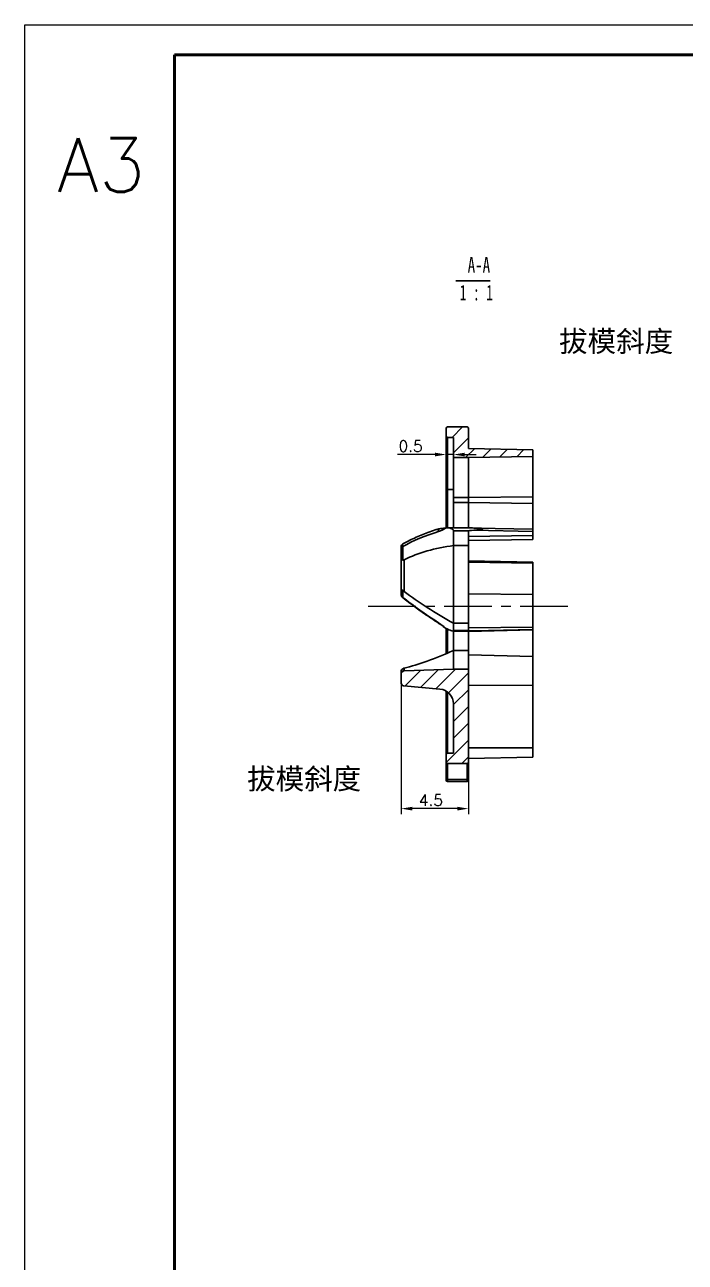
# Model space of a CAD drawing. Header units: millimetres. Extents: x 2517 to 4431, y 863 to 2540.
# Drawn here: x 3446.1 to 3490.3, y 1243.3 to 1326 of the extents above; entities that cross this region are included whole.
import ezdxf

# ---------------------------------------------------------------- set-up
doc = ezdxf.new("R2010")
doc.units = ezdxf.units.MM
doc.linetypes.add('CENTER', pattern=[50.8, 31.75, -6.35, 6.35, -6.35])
doc.layers.add('10', color=7, linetype='Continuous')
for name, color, linetype, lineweight in [('中心线', 1, 'CENTER', 9), ('填充', 3, 'Continuous', 9), ('实线', 7, 'Continuous', 25), ('尺寸标注', 2, 'Continuous', 9), ('引导线', 6, 'Continuous', 9), ('文本', 3, 'Continuous', 15), ('粗实线', 9, 'Continuous', 50)]:
    doc.layers.add(name, color=color, linetype=linetype, lineweight=lineweight)
doc.styles.add('SLDTEXTSTYLE4', font='TXT', dxfattribs={"width": 0.7})
doc.styles.add('SLDTEXTSTYLE5', font='TXT', dxfattribs={"width": 0.62})
doc.styles.add('st', font='txt.shx')
doc.styles.get("Standard").update_dxf_attribs({"font": 'simfang.ttf'})
doc.dimstyles.new('st0.3', dxfattribs={"dimscale": 0.3, "dimtxt": 2.5, "dimasz": 2.5, "dimexe": 1.25, "dimexo": 0, "dimtad": 1, "dimtoh": 1, "dimdec": 3, "dimdsep": 46, "dimtxsty": 'st', "dimcen": 0, "dimclrd": 256, "dimclre": 256, "dimclrt": 256, "dimadec": 4, "dimazin": 2, "dimtfac": 1, "dimtdec": 3, "dimtmove": 0, "dimatfit": 1, "dimfxl": 0, "dimlwd": -1, "dimlwe": -1, "dimarcsym": 0})
pattern_1 = [(45, (144.0452, 166.8676), (-0.561266, 0.561266), [])]

# ---------------------------------------------------------------- blocks, each defined once
blk = doc.blocks.new('SW_NOTE_0')
at = {"layer": '10', "color": 0}
blk.add_line((-1.23, -0.86), (6.45, -0.86), dxfattribs=at)
at = {"layer": '10', "color": 0, "char_height": 3.5, "attachment_point": 2}
for s, insert, style in [('A-A', (3.94, 4.51), 'SLDTEXTSTYLE4'), ('1 : 1', (3.37, -1.7), 'SLDTEXTSTYLE5')]:
    blk.add_mtext(s, dxfattribs=dict(at, insert=insert, style=style))
blk = doc.blocks.new('*D222')
at = {"layer": 'Defpoints', "color": 0, "ltscale": 0.1, "transparency": 16777216}
for p in [(3474.272, 1298.457), (3474.772, 1298.457), (3474.272, 1297.313)]:
    blk.add_point(p, dxfattribs=at)
at = {"layer": '尺寸标注', "ltscale": 0.1, "transparency": 16777216}
for p, q in [((3474.272, 1298.457), (3474.272, 1296.938)), ((3474.772, 1298.457), (3474.772, 1296.938)), ((3473.522, 1297.313), (3471.022, 1297.313)), ((3474.772, 1297.313), (3474.272, 1297.313)), ((3475.522, 1297.313), (3476.272, 1297.313))]:
    blk.add_line(p, q, dxfattribs=at)
for points in [[(3473.522, 1297.438), (3473.522, 1297.188), (3474.272, 1297.313)], [(3475.522, 1297.438), (3475.522, 1297.188), (3474.772, 1297.313)]]:
    blk.add_solid(points, dxfattribs=at)
at = {"layer": '尺寸标注', "ltscale": 0.1, "transparency": 16777216, "insert": (3471.897, 1297.875), "char_height": 0.75, "attachment_point": 5, "style": 'st'}
blk.add_mtext('0.5', dxfattribs=at)
blk = doc.blocks.new('*D223')
at = {"layer": 'Defpoints', "color": 0, "ltscale": 0.1, "transparency": 16777216}
for p in [(3471.272, 1282.04), (3475.772, 1275.551), (3471.272, 1273.641)]:
    blk.add_point(p, dxfattribs=at)
at = {"layer": '尺寸标注', "ltscale": 0.1, "transparency": 16777216}
for p, q in [((3471.272, 1282.04), (3471.272, 1273.266)), ((3475.772, 1275.551), (3475.772, 1273.266)), ((3475.022, 1273.641), (3472.022, 1273.641))]:
    blk.add_line(p, q, dxfattribs=at)
for points in [[(3472.022, 1273.766), (3472.022, 1273.516), (3471.272, 1273.641)], [(3475.022, 1273.766), (3475.022, 1273.516), (3475.772, 1273.641)]]:
    blk.add_solid(points, dxfattribs=at)
at = {"layer": '尺寸标注', "ltscale": 0.1, "transparency": 16777216, "insert": (3473.254, 1274.204), "char_height": 0.75, "attachment_point": 5, "style": 'st'}
blk.add_mtext('4.5', dxfattribs=at)

msp = doc.modelspace()

# ---------------------------------------------------------------- hatches: boundary and pattern name
at = {"layer": '填充'}
h = msp.add_hatch(dxfattribs=at)
h.set_pattern_fill('ANSI31', color=256, scale=0.25, style=0)
h.set_pattern_definition(pattern_1)
edge = h.paths.add_edge_path(flags=0)
edge.add_line((3474.7717, 1298.4567), (3474.7717, 1297.1067))
edge.add_line((3474.7717, 1297.1067), (3475.7717, 1297.1067))
edge.add_line((3475.7717, 1297.1067), (3480.0717, 1297.1818))
edge.add_line((3480.0717, 1297.1818), (3480.0717, 1297.6317))
edge.add_line((3480.0717, 1297.6317), (3475.7717, 1297.7067))
edge.add_line((3475.7717, 1297.7067), (3475.7717, 1299.0567))
edge.add_arc((3475.6717, 1299.0567), 0.1, 0, 90)
edge.add_line((3475.6717, 1299.1567), (3474.3717, 1299.1567))
edge.add_arc((3474.3717, 1299.0567), 0.1, 90, 180)
edge.add_line((3474.2717, 1299.0567), (3474.2717, 1298.5567))
edge.add_arc((3474.3717, 1298.5567), 0.1, 180, 270)
edge.add_line((3474.3717, 1298.4567), (3474.7717, 1298.4567))
h = msp.add_hatch(dxfattribs=at)
h.set_pattern_fill('ANSI31', color=256, scale=0.25, style=0)
h.set_pattern_definition(pattern_1)
edge = h.paths.add_edge_path(flags=0)
edge.add_line((3471.4546, 1281.8411), (3473.8571, 1281.6351))
edge.add_arc((3473.7717, 1280.6388), 1, 0, 85.100908, ccw=False)
edge.add_line((3474.7717, 1280.6388), (3474.7717, 1277.3567))
edge.add_line((3474.7717, 1277.3567), (3474.3717, 1277.3567))
edge.add_arc((3474.3717, 1277.2567), 0.1, 90, 180)
edge.add_line((3474.2717, 1277.2567), (3474.2717, 1276.7567))
edge.add_arc((3474.3717, 1276.7567), 0.1, 180, 270)
edge.add_line((3474.3717, 1276.6567), (3475.6717, 1276.6567))
edge.add_arc((3475.6717, 1276.7567), 0.1, 270, 360)
edge.add_line((3475.7717, 1276.7567), (3475.7717, 1282.9567))
edge.add_line((3475.7717, 1282.9567), (3474.7717, 1282.9567))
edge.add_line((3474.7717, 1282.9567), (3471.466, 1282.8623))
edge.add_arc((3471.4717, 1282.6624), 0.2, 91.636577, 180)
edge.add_line((3471.2717, 1282.6624), (3471.2717, 1282.0403))
edge.add_arc((3471.4717, 1282.0403), 0.2, 180, 265.100908)

# ---------------------------------------------------------------- linework, layer by layer
at = {"color": 7, "linetype": 'Continuous', "lineweight": 25}
for p, q in [((3474.2717, 1298.5567), (3474.2717, 1299.0567)), ((3475.6717, 1299.1567), (3474.3717, 1299.1567)), ((3475.7717, 1297.7067), (3475.7717, 1299.0567)), ((3474.2717, 1295.0092), (3474.2717, 1298.5567)), ((3474.7717, 1298.4567), (3474.3717, 1298.4567)), ((3474.3717, 1298.4567), (3474.3717, 1294.9828)), ((3474.7717, 1298.4567), (3474.7717, 1297.1067)), ((3480.0717, 1297.6317), (3475.7717, 1297.7067)), ((3475.7717, 1297.1067), (3480.0717, 1297.1818)), ((3480.0717, 1297.1818), (3480.0717, 1297.6317)), ((3480.0717, 1297.1818), (3480.0717, 1294.4881)), ((3474.7717, 1297.1067), (3475.7717, 1297.1067)), ((3474.7717, 1294.4332), (3474.7717, 1297.1067)), ((3475.7717, 1297.1067), (3475.7717, 1294.4332)), ((3474.2717, 1292.3963), (3474.2717, 1295.0092)), ((3474.3717, 1294.9828), (3474.7717, 1294.9828)), ((3474.7717, 1294.4332), (3475.7717, 1294.4332)), ((3474.7717, 1294.1138), (3474.7717, 1294.4332)), ((3474.7717, 1294.1138), (3475.7717, 1294.1138)), ((3474.7717, 1292.4292), (3474.7717, 1294.1138)), ((3480.0717, 1294.4881), (3475.7717, 1294.4332)), ((3475.7717, 1294.4332), (3475.7717, 1294.1138)), ((3480.0717, 1294.0488), (3475.7717, 1294.1138)), ((3480.0717, 1294.4881), (3480.0717, 1294.0488)), ((3480.0717, 1294.0488), (3480.0717, 1292.3267)), ((3474.233, 1292.394), (3474.3891, 1292.4034)), ((3475.8344, 1292.4045), (3474.4253, 1292.4045)), ((3474.7694, 1292.4045), (3474.7717, 1292.4292)), ((3474.7717, 1292.2045), (3475.7717, 1292.2045)), ((3474.7717, 1291.2234), (3474.7717, 1292.2045)), ((3475.7717, 1292.2045), (3475.7717, 1291.8234)), ((3480.0717, 1292.1767), (3476.1185, 1292.2534)), ((3480.0717, 1292.3267), (3476.2712, 1292.4004)), ((3480.0717, 1292.3267), (3480.0717, 1292.1767)), ((3480.0717, 1292.1767), (3480.0717, 1291.8909)), ((3480.0717, 1291.8909), (3475.7717, 1291.8234)), ((3475.7717, 1291.8234), (3475.7717, 1291.2234)), ((3480.0717, 1291.6398), (3475.7717, 1291.5626)), ((3480.0717, 1291.8909), (3480.0717, 1291.6398)), ((3471.3717, 1291.16), (3471.2717, 1291.16)), ((3471.2717, 1290.3265), (3471.2717, 1291.16)), ((3471.3717, 1291.16), (3471.3717, 1290.2542)), ((3475.7717, 1291.2234), (3474.7717, 1291.2234)), ((3474.7717, 1286.0327), (3474.7717, 1291.2234)), ((3475.7717, 1286.0327), (3475.7717, 1291.2234)), ((3471.2717, 1288.3312), (3471.2717, 1290.3265)), ((3471.466, 1290.2695), (3471.466, 1288.1625)), ((3480.0717, 1290.1293), (3475.7717, 1290.2043)), ((3480.0717, 1290.0455), (3475.7717, 1290.1105)), ((3480.0717, 1290.1293), (3480.0717, 1290.0455)), ((3480.0717, 1290.0455), (3480.0717, 1287.9591)), ((3471.2717, 1287.9144), (3471.2717, 1288.3312)), ((3471.3717, 1288.2173), (3471.3717, 1287.7644)), ((3480.0717, 1287.9591), (3475.7717, 1288.0119)), ((3480.0717, 1287.9591), (3480.0717, 1285.7639)), ((3474.233, 1285.7168), (3474.3891, 1285.634)), ((3474.2717, 1283.9994), (3474.2717, 1285.6963)), ((3474.7717, 1286.0327), (3475.7717, 1286.0327)), ((3474.7717, 1285.5421), (3474.7717, 1286.0327)), ((3475.7717, 1286.0327), (3475.7717, 1285.7327)), ((3480.0717, 1285.7639), (3475.7717, 1285.7327)), ((3475.7717, 1285.7327), (3475.7717, 1285.5421)), ((3476.1185, 1285.523), (3480.0717, 1285.6211)), ((3476.636, 1285.5157), (3480.0717, 1285.601)), ((3480.0717, 1285.7639), (3480.0717, 1285.6211)), ((3480.0717, 1285.6211), (3480.0717, 1285.601)), ((3480.0717, 1285.601), (3480.0717, 1283.8153)), ((3474.7253, 1285.5154), (3476.5769, 1285.5154)), ((3474.7717, 1285.5421), (3475.7717, 1285.5421)), ((3474.7717, 1284.2141), (3474.7717, 1285.5154)), ((3475.7717, 1285.5154), (3475.7717, 1284.2141)), ((3474.7717, 1282.9567), (3474.7717, 1284.2141)), ((3475.7717, 1284.2141), (3474.7717, 1284.2141)), ((3475.7717, 1282.9567), (3475.7717, 1284.2141)), ((3480.0717, 1283.8153), (3475.7717, 1283.9141)), ((3480.0717, 1283.8153), (3480.0717, 1281.8713)), ((3471.2717, 1282.6624), (3471.2717, 1282.8125)), ((3471.2717, 1282.6624), (3471.2717, 1282.0403)), ((3471.466, 1283.0382), (3471.466, 1282.8623)), ((3474.7717, 1282.9567), (3471.466, 1282.8623)), ((3475.7717, 1282.9567), (3474.7717, 1282.9567)), ((3475.7717, 1276.7567), (3475.7717, 1282.9567)), ((3471.4546, 1281.8411), (3473.8571, 1281.6351)), ((3474.2717, 1277.2567), (3474.2717, 1281.5048)), ((3480.0717, 1281.8713), (3475.7717, 1281.8957)), ((3480.0717, 1281.8713), (3480.0717, 1277.6984)), ((3474.7717, 1280.6388), (3474.7717, 1277.3567)), ((3474.3717, 1277.3567), (3474.7717, 1277.3567)), ((3480.0717, 1277.6984), (3475.7717, 1277.6984)), ((3480.0717, 1277.6984), (3480.0717, 1277.0735)), ((3474.2717, 1276.7567), (3474.2717, 1277.2567)), ((3474.2717, 1275.6575), (3474.2717, 1276.7567)), ((3474.3717, 1276.6567), (3475.6717, 1276.6567)), ((3474.3717, 1276.6567), (3474.3717, 1275.593)), ((3475.6717, 1275.593), (3475.6717, 1276.6567)), ((3475.7717, 1276.9984), (3480.0717, 1277.0735)), ((3475.7717, 1276.7567), (3475.7717, 1275.6575)), ((3474.2717, 1275.5512), (3474.2717, 1275.6575)), ((3475.7717, 1275.6575), (3475.7717, 1275.5512)), ((3474.3717, 1275.593), (3475.6717, 1275.593)), ((3474.3717, 1275.4512), (3475.6717, 1275.4512))]:
    msp.add_line(p, q, dxfattribs=at)
at = {"color": 8, "linetype": 'Continuous', "lineweight": 25}
for p, q in [((3474.3717, 1294.9828), (3474.3717, 1292.4024)), ((3475.7717, 1294.1138), (3475.7717, 1292.4045)), ((3474.3717, 1285.6432), (3474.3717, 1284.0415)), ((3474.3717, 1281.4388), (3474.3717, 1277.3567)), ((3474.3717, 1275.593), (3474.3717, 1275.4512)), ((3475.6717, 1275.4512), (3475.6717, 1275.593))]:
    msp.add_line(p, q, dxfattribs=at)
at = {"color": 8, "linetype": 'Continuous', "lineweight": 25, "flags": 128}
for points in [[(3471.3727, 1291.3338), (3471.3715, 1291.3331), (3471.3552, 1291.315), (3471.3468, 1291.2865), (3471.3468, 1291.2494), (3471.3553, 1291.2063), (3471.3717, 1291.16)], [(3471.3717, 1287.7644), (3471.3553, 1287.7563), (3471.3482, 1287.7571)]]:
    msp.add_lwpolyline(points, dxfattribs=at)
at = {"color": 7, "linetype": 'Continuous', "lineweight": 25, "flags": 128}
for points in [[(3474.3717, 1275.593), (3474.3522, 1275.5942), (3474.3334, 1275.5979), (3474.3161, 1275.6039), (3474.301, 1275.6119), (3474.2885, 1275.6217), (3474.2793, 1275.6328), (3474.2736, 1275.645), (3474.2717, 1275.6575)], [(3475.7717, 1275.6575), (3475.7697, 1275.645), (3475.7641, 1275.6328), (3475.7548, 1275.6217), (3475.7424, 1275.6119), (3475.7272, 1275.6039), (3475.7099, 1275.5979), (3475.6912, 1275.5942), (3475.6717, 1275.593)]]:
    msp.add_lwpolyline(points, dxfattribs=at)
at = {"color": 7, "linetype": 'Continuous', "lineweight": 25}
for centre, radius, start, end in [((3474.3717, 1299.0567), 0.1, 90, 180), ((3475.6717, 1299.0567), 0.1, 0, 90), ((3474.3717, 1298.5567), 0.1, 180, 270), ((3473.95, 1292.2329), 0.1882, 141.231309, 200.8973), ((3471.4717, 1291.16), 0.2, 119.642753, 180), ((3471.4717, 1287.9144), 0.2, 180, 231.884637), ((3471.4423, 1287.9199), 0.1708, 181.828011, 245.552124), ((3471.4717, 1282.6624), 0.2, 91.636577, 180), ((3471.4717, 1282.0403), 0.2, 180, 265.100908), ((3473.7717, 1280.6388), 1, 0, 85.100908), ((3474.3717, 1277.2567), 0.1, 90, 180), ((3474.3717, 1276.7567), 0.1, 180, 270), ((3475.6717, 1276.7567), 0.1, 270, 0), ((3474.3717, 1275.5512), 0.1, 180, 270), ((3475.6717, 1275.5512), 0.1, 270, 0)]:
    msp.add_arc(centre, radius, start, end, dxfattribs=at)
at = {"color": 8, "linetype": 'Continuous', "lineweight": 25}
msp.add_arc((3473.8263, 1286.023), 0.0641, 144.441784, 162.251174, dxfattribs=at)
at = {"color": 7, "linetype": 'Continuous', "lineweight": 25}
for centre, major_axis, ratio, start_param, end_param in [((3474.4253, 1292.2045), (0.3464, 0), 0.5773503, 0, 1.6755161), ((3487.2297, 1292.2045), (11.458, 0), 0.0174551, 2.8949334, 3.1415927), ((3487.2297, 1292.2045), (11.458, -0.1989), 0.001824, 2.8949651, 3.0369046), ((3478.36, 1287.1567), (9.8994, 0), 0.5709522, 2.0524508, 2.3545404), ((3476.2339, 1287.1567), (7.2023, 0), 0.5766429, 1.7752422, 2.2942907), ((3476.2339, 1287.3349), (7.1495, -3.8256), 0.2274642, 4.1100133, 4.6290618), ((3478.36, 1286.2719), (9.8284, -5.252), 0.225284, 4.0484526, 4.3505422), ((3474.4253, 1285.7154), (0.3439, -0.184), 0.2277351, 4.7289512, 6.4044672), ((3487.2297, 1285.7154), (11.458, 0.1732), 0.0087255, 3.1414607, 3.38812), ((3476.2339, 1286.9785), (7.1495, 3.8256), 0.2274642, 3.8677759, 4.3868244)]:
    msp.add_ellipse(centre, major_axis=major_axis, ratio=ratio, start_param=start_param, end_param=end_param, dxfattribs=at)
for points, knots in [([(3474.3717, 1294.9828), (3474.3616, 1294.9828), (3474.3514, 1294.9832), (3474.3419, 1294.984), (3474.3325, 1294.9848), (3474.3235, 1294.986), (3474.3156, 1294.9874), (3474.3073, 1294.9889), (3474.2999, 1294.9907), (3474.2939, 1294.9927), (3474.287, 1294.995), (3474.2817, 1294.9975), (3474.278, 1295.0001), (3474.274, 1295.0029), (3474.2719, 1295.0058), (3474.2717, 1295.0087), (3474.2717, 1295.0089), (3474.2717, 1295.009), (3474.2717, 1295.0092)], [0, 0, 0, 0, 0.00003020971, 0.00003020971, 0.00003020971, 0.00006030845, 0.00006030845, 0.00006030845, 0.00009198651, 0.00009198651, 0.00009198651, 0.00012784195, 0.00012784195, 0.00012784195, 0.00016695095, 0.00016695095, 0.00016695095, 0.00016908579, 0.00016908579, 0.00016908579, 0.00016908579]), ([(3473.7784, 1292.3455), (3473.702, 1292.3221), (3473.4612, 1292.2486), (3473.0651, 1292.1122), (3472.5984, 1291.9318), (3472.1558, 1291.7386), (3471.7484, 1291.5414), (3471.4923, 1291.3999), (3471.3728, 1291.3338)], [0, 0, 0, 0, 0.0924372, 0.2915015, 0.4835154, 0.668094, 0.8450001, 1, 1, 1, 1]), ([(3473.7783, 1292.3456), (3473.7788, 1292.3458), (3473.7832, 1292.3477), (3473.7938, 1292.3493), (3473.8032, 1292.3508)], [0, 0, 0, 0, 0.10529, 1, 1, 1, 1]), ([(3473.8032, 1292.3508), (3473.8585, 1292.3596), (3473.9253, 1292.3674), (3474.0681, 1292.3819), (3474.1459, 1292.3887), (3474.233, 1292.394)], [0, 0, 0, 0, 0.5, 0.5, 1, 1, 1, 1]), ([(3476.1185, 1292.2534), (3476.223, 1292.2606), (3476.3275, 1292.2693), (3476.4834, 1292.2881), (3476.5352, 1292.2953), (3476.612, 1292.3097), (3476.6376, 1292.3151), (3476.6747, 1292.3257), (3476.687, 1292.3296), (3476.7096, 1292.3397), (3476.7229, 1292.3475), (3476.7162, 1292.3643), (3476.7029, 1292.3681), (3476.6797, 1292.3746), (3476.6674, 1292.377), (3476.6306, 1292.3829), (3476.6055, 1292.3855), (3476.5295, 1292.3919), (3476.4783, 1292.3943), (3476.3246, 1292.4), (3476.2216, 1292.4015), (3476.1185, 1292.4025)], [0, 0, 0, 0, 0.25, 0.25, 0.375, 0.375, 0.4375, 0.4375, 0.46875, 0.46875, 0.5, 0.5, 0.53125, 0.53125, 0.5625, 0.5625, 0.625, 0.625, 0.75, 0.75, 1, 1, 1, 1]), ([(3471.466, 1288.1625), (3471.45, 1288.1746), (3471.433, 1288.1861), (3471.4156, 1288.1961), (3471.4011, 1288.2045), (3471.386, 1288.2119), (3471.3717, 1288.2173)], [0, 0, 0, 0, 0.00006050247, 0.00006050247, 0.00006050247, 0.00011136818, 0.00011136818, 0.00011136818, 0.00011136818]), ([(3471.3482, 1287.7571), (3471.4152, 1287.7048), (3471.6127, 1287.5509), (3471.9514, 1287.2957), (3472.3717, 1286.9895), (3472.8151, 1286.6776), (3473.2813, 1286.3596), (3473.6019, 1286.1495), (3473.7652, 1286.0425)], [0, 0, 0, 0, 0.0867381, 0.2555411, 0.4306804, 0.6132447, 0.8030118, 1, 1, 1, 1]), ([(3473.7662, 1286.0442), (3473.7759, 1286.038), (3473.8356, 1285.9998), (3473.9402, 1285.9269), (3474.0304, 1285.8568), (3474.0743, 1285.8227)], [0, 0, 0, 0, 0.0911207, 0.5572189, 1, 1, 1, 1]), ([(3474.233, 1285.7168), (3474.1808, 1285.7462), (3474.1247, 1285.7778), (3474.0773, 1285.8192), (3474.0739, 1285.8222)], [0, 0, 0, 0, 0.928693, 1, 1, 1, 1]), ([(3476.636, 1285.5167), (3476.6094, 1285.5162), (3476.5125, 1285.5142), (3476.3379, 1285.519), (3476.1917, 1285.5216), (3476.1185, 1285.523)], [0, 0, 0, 0, 0.1583409, 0.5782713, 1, 1, 1, 1])]:
    msp.add_open_spline(points, degree=3, knots=knots, dxfattribs=at)
for points in [[(3474.233, 1292.394), (3474.0903, 1292.2911), (3473.9375, 1292.2145), (3473.7742, 1292.1658)], [(3471.3717, 1290.2542), (3471.3083, 1290.2696), (3471.2717, 1290.2984), (3471.2717, 1290.3265)], [(3471.3717, 1290.2542), (3471.4036, 1290.2464), (3471.4362, 1290.2544), (3471.466, 1290.2695)], [(3471.3717, 1288.2173), (3471.3083, 1288.2413), (3471.2717, 1288.2863), (3471.2717, 1288.3312)], [(3473.7742, 1286.0603), (3473.9375, 1285.9542), (3474.0903, 1285.8396), (3474.233, 1285.7168)], [(3471.3717, 1282.9987), (3471.3083, 1282.9593), (3471.2717, 1282.8855), (3471.2717, 1282.8125)], [(3471.3717, 1282.9987), (3471.4036, 1283.0185), (3471.4362, 1283.0309), (3471.466, 1283.0382)]]:
    msp.add_open_spline(points, degree=3, dxfattribs=at)
at = {"layer": '中心线', "ltscale": 0.1}
msp.add_line((3482.4042, 1287.1567), (3468.8642, 1287.1567), dxfattribs=at)
at = {"layer": '引导线'}
for p, q in [((3446.1051, 1326.0442), (3614.1051, 1326.0442)), ((3446.1051, 1207.2442), (3446.1051, 1326.0442))]:
    msp.add_line(p, q, dxfattribs=at)
at = {"layer": '粗实线'}
for p, q in [((3456.1051, 1209.2442), (3456.1051, 1324.0442)), ((3456.1051, 1324.0442), (3612.1051, 1324.0442))]:
    msp.add_line(p, q, dxfattribs=at)

# ---------------------------------------------------------------- block references
at = {"layer": '10', "xscale": 0.3, "yscale": 0.3, "zscale": 0.3}
msp.add_blockref('SW_NOTE_0', (3475.2828, 1309.174), dxfattribs=at)

# ---------------------------------------------------------------- texts
at = {"layer": '实线', "ltscale": 0.2, "insert": (3448.2818, 1318.4665), "char_height": 3.6, "width": 10, "attachment_point": 1, "style": 'st'}
msp.add_mtext('A3', dxfattribs=at)
at = {"layer": '文本', "char_height": 1.4, "width": 25.27192, "attachment_point": 8}
for insert in [(3485.6346, 1304.0294), (3464.7818, 1274.7823)]:
    msp.add_mtext('拔模斜度', dxfattribs=dict(at, insert=insert))

# ---------------------------------------------------------------- dimensions: what is measured, and where the dimension line sits
at = {"layer": '尺寸标注', "ltscale": 0.1}
for base, p1, p2, picture, middle in [((3474.2717, 1297.3126), (3474.7717, 1298.4567), (3474.2717, 1298.4567), '*D222', (3471.8967, 1297.3126)), ((3471.2717, 1273.6413), (3475.7717, 1275.5512), (3471.2717, 1282.0403), '*D223', (3473.2544, 1273.6413))]:
    dim = msp.add_linear_dim(base=base, p1=p1, p2=p2, dimstyle='st0.3', dxfattribs=at)
    dim.commit()
    dim.dimension.update_dxf_attribs({"geometry": picture, "text_midpoint": middle, "dimtype": 160})

doc.saveas('drawing.dxf')
